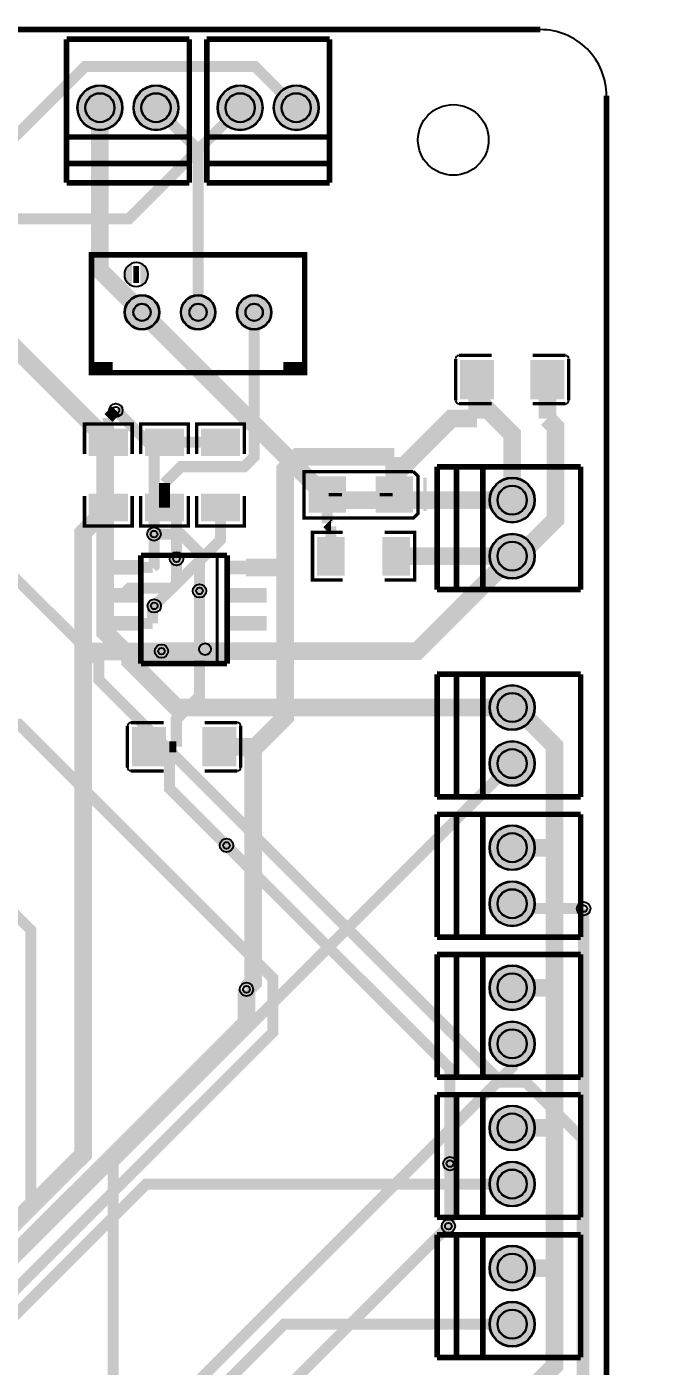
# Model space of a CAD drawing. Header units: millimetres. Extents: x -20 to 125, y 0 to 129.
# Drawn here: x 95.7 to 124.8, y 67.4 to 128.1 of the extents above; entities that cross this region are included whole.
import ezdxf

# ---------------------------------------------------------------- set-up
doc = ezdxf.new("R2010")
doc.units = ezdxf.units.MM
for name, color, linetype, true_color in [('BoardOutLine', 7, 'Continuous', 0xff00ff), ('BottomLayer', 7, 'Continuous', 0x0000ff), ('BottomSolderMaskLayer', 7, 'Continuous', 0xaa00ff), ('Document', 7, 'Continuous', 0xffffff), ('Hole', 7, 'Continuous', 0x222222), ('Multi-Layer', 7, 'Continuous', 0xc0c0c0), ('TopLayer', 7, 'Continuous', 0xff0000), ('TopPasteMaskLayer', 7, 'Continuous', 0x808080), ('TopSilkLayer', 7, 'Continuous', 0xffcc00), ('TopSolderMaskLayer', 7, 'Continuous', 0x800080)]:
    doc.layers.add(name, color=color, linetype=linetype, true_color=true_color)

msp = doc.modelspace()

# ---------------------------------------------------------------- hatches: boundary and pattern name
at = {"layer": 'BottomSolderMaskLayer'}
for points in [[(98.0347980695962, 124.46024892049775, 1), (100.08559817119641, 124.46024892049775, 1)], [(100.57480314960634, 124.46024892049775, 1), (102.62560325120654, 124.46024892049775, 1)], [(104.38481076962165, 124.46024892049775, 1), (106.43561087122185, 124.46024892049775, 1)], [(106.92481584963178, 124.46024892049775, 1), (108.97561595123199, 124.46024892049775, 1)], [(100.17780035560081, 115.1892303784607, 1), (101.75260350520712, 115.1892303784607, 1)], [(102.71780543561094, 115.1892303784607, 1), (104.29260858521725, 115.1892303784607, 1)], [(105.25781051562107, 115.1892303784607, 1), (106.83261366522738, 115.1892303784607, 1)], [(116.70383540767074, 106.68021336042659, 1), (118.75463550927094, 106.68021336042659, 1)], [(116.70383540767074, 104.14020828041646, 1), (118.75463550927094, 104.14020828041646, 1)], [(116.70383540767074, 97.28219456438899, 1), (118.75463550927094, 97.28219456438899, 1)], [(116.70383540767074, 94.74218948437886, 1), (118.75463550927094, 94.74218948437886, 1)], [(116.70383540767074, 90.93218186436366, 1), (118.75463550927094, 90.93218186436366, 1)], [(116.70383540767074, 88.39217678435352, 1), (118.75463550927094, 88.39217678435352, 1)], [(116.70383540767074, 84.58216916433821, 1), (118.75463550927094, 84.58216916433821, 1)], [(116.70383540767074, 82.04216408432808, 1), (118.75463550927094, 82.04216408432808, 1)], [(116.70383540767074, 78.23215646431288, 1), (118.75463550927094, 78.23215646431288, 1)], [(116.70383540767074, 75.69215138430263, 1), (118.75463550927094, 75.69215138430263, 1)], [(116.70383540767074, 71.88214376428743, 1), (118.75463550927094, 71.88214376428743, 1)], [(116.70383540767074, 69.3421386842773, 1), (118.75463550927094, 69.3421386842773, 1)]]:
    msp.add_hatch(color=256, dxfattribs=at).paths.add_polyline_path(points)
at = {"layer": 'Document'}
for points in [[(100.51699263398518, 117.40589281178563), (100.48594358632363, 117.39314323360907), (100.4557466019578, 117.37848931810561), (100.42651834458684, 117.36198767953726), (100.39837173530873, 117.3437020707006), (100.37141551635818, 117.32370313662227), (100.34575383098945, 117.30206814162796), (100.32148582112677, 117.27888067083711), (100.29870524433773, 117.25423030723869), (100.2775001116081, 117.22821228559417), (100.25795234731777, 117.2009271245056), (100.24013747273352, 117.17248023806928), (100.22412431423618, 117.14298152861761), (100.20997473741795, 117.11254496211882), (100.19774340806771, 117.08128812787879), (100.18747758097425, 117.04933178424471), (100.17921691736228, 117.01679939206292), (100.17299333166193, 116.98381663769942), (100.16883086821349, 116.95051094745861), (100.16674560836941, 116.91701099528314), (100.16674560836941, 116.88344620563123), (100.16883086821349, 116.84994625345576), (100.17299333166193, 116.81664056321495), (100.17921691736228, 116.78365780885144), (100.18747758097425, 116.75112541666965), (100.19774340806771, 116.71916907303557), (100.20997473741795, 116.68791223879555), (100.22412431423618, 116.65747567229675), (100.24013747273352, 116.62797696284508), (100.25795234731777, 116.59953007640877), (100.2775001116081, 116.5722449153202), (100.29870524433773, 116.54622689367568), (100.32148582112677, 116.52157653007725), (100.34575383098945, 116.49838905928641), (100.37141551635818, 116.4767540642921), (100.39837173530873, 116.45675513021388), (100.42651834458684, 116.4384695213771), (100.4557466019578, 116.42196788280876), (100.48594358632363, 116.4073139673053), (100.51699263398518, 116.39456438912873)], [(100.88509017018032, 116.39453898907789), (100.9161392178421, 116.40728856725434), (100.94633620220793, 116.42194248275791), (100.97556445957866, 116.43844412132626), (101.00371106885655, 116.4567297301628), (101.03066728780732, 116.47672866424114), (101.05632897317605, 116.49836365923545), (101.08059698303896, 116.52155113002641), (101.103377559828, 116.54620149362472), (101.12458269255762, 116.57221951526935), (101.14413045684796, 116.59950467635792), (101.16194533143221, 116.62795156279412), (101.17795848992955, 116.65745027224591), (101.19210806674778, 116.6878868387447), (101.20433939609802, 116.71914367298461), (101.21460522319126, 116.7511000166188), (101.22286588680345, 116.78363240880049), (101.22908947250357, 116.8166151631641), (101.23325193595224, 116.84992085340491), (101.23533719579632, 116.88342080558039), (101.23533719579632, 116.91698559523229), (101.23325193595224, 116.95048554740777), (101.22908947250357, 116.98379123764857), (101.22286588680345, 117.01677399201219), (101.21460522319126, 117.04930638419387), (101.20433939609802, 117.08126272782806), (101.19210806674778, 117.11251956206797), (101.17795848992955, 117.14295612856677), (101.16194533143221, 117.17245483801855), (101.14413045684796, 117.20090172445475), (101.12458269255762, 117.22818688554332), (101.103377559828, 117.25420490718795), (101.08059698303896, 117.27885527078627), (101.05632897317605, 117.30204274157722), (101.03066728780732, 117.32367773657154), (101.00371106885655, 117.34367667064976), (100.97556445957866, 117.36196227948642), (100.94633620220793, 117.37846391805476), (100.9161392178421, 117.39311783355834), (100.88509017018032, 117.40586741173479)], [(109.64622809245634, 107.4342138684276), (109.64622809245634, 106.43421386842772), (109.7962153924309, 106.43421386842772), (109.7962153924309, 107.4342138684276)], [(109.42120904241801, 107.00922021844042), (109.42120904241801, 106.85920751841502), (110.02120904241815, 106.85920751841502), (110.02120904241815, 107.00922021844042)], [(112.32123444246895, 107.00922021844042), (112.32123444246895, 106.85920751841502), (111.72123444246881, 106.85920751841502), (111.72123444246881, 107.00922021844042)]]:
    msp.add_hatch(color=256, dxfattribs=at).paths.add_polyline_path(points)
at = {"layer": 'Multi-Layer'}
for points in [[(98.06019812039631, 124.46024892049775, 1), (100.06019812039631, 124.46024892049775, 1)], [(100.60020320040644, 124.46024892049775, 1), (102.60020320040644, 124.46024892049775, 1)], [(104.41021082042175, 124.46024892049775, 1), (106.41021082042175, 124.46024892049775, 1)], [(106.95021590043189, 124.46024892049775, 1), (108.95021590043189, 124.46024892049775, 1)], [(100.20320040640091, 115.1892303784607, 1), (101.72720345440702, 115.1892303784607, 1)], [(102.74320548641104, 115.1892303784607, 1), (104.26720853441715, 115.1892303784607, 1)], [(105.28321056642118, 115.1892303784607, 1), (106.80721361442728, 115.1892303784607, 1)], [(116.72923545847084, 106.68021336042659, 1), (118.72923545847084, 106.68021336042659, 1)], [(116.72923545847084, 104.14020828041646, 1), (118.72923545847084, 104.14020828041646, 1)], [(116.72923545847084, 97.28219456438899, 1), (118.72923545847084, 97.28219456438899, 1)], [(116.72923545847084, 94.74218948437886, 1), (118.72923545847084, 94.74218948437886, 1)], [(116.72923545847084, 90.93218186436366, 1), (118.72923545847084, 90.93218186436366, 1)], [(116.72923545847084, 88.39217678435352, 1), (118.72923545847084, 88.39217678435352, 1)], [(116.72923545847084, 84.58216916433821, 1), (118.72923545847084, 84.58216916433821, 1)], [(116.72923545847084, 82.04216408432808, 1), (118.72923545847084, 82.04216408432808, 1)], [(116.72923545847084, 78.23215646431288, 1), (118.72923545847084, 78.23215646431288, 1)], [(116.72923545847084, 75.69215138430263, 1), (118.72923545847084, 75.69215138430263, 1)], [(116.72923545847084, 71.88214376428743, 1), (118.72923545847084, 71.88214376428743, 1)], [(116.72923545847084, 69.3421386842773, 1), (118.72923545847084, 69.3421386842773, 1)]]:
    msp.add_hatch(color=256, dxfattribs=at).paths.add_polyline_path(points)
at = {"layer": 'TopLayer'}
for points in [[(116.87922275844562, 113.00523241046471), (116.87922275844562, 111.27721615443215), (115.39423418846832, 111.27721615443215), (115.39423418846832, 113.00523241046471)], [(118.57924815849628, 113.00523241046471), (118.57924815849628, 111.27721615443215), (120.06423672847359, 111.27721615443215), (120.06423672847359, 113.00523241046471)], [(98.5907035814073, 108.69822199644386), (100.29169418338847, 108.69822199644386), (100.29169418338847, 109.90574041148068), (98.5907035814073, 109.90574041148068)], [(101.13070866141743, 108.69822199644386), (102.8316992633986, 108.69822199644386), (102.8316992633986, 109.90574041148068), (101.13070866141743, 109.90574041148068)], [(105.37170434340874, 108.69822199644386), (103.67071374142756, 108.69822199644386), (103.67071374142756, 109.90574041148068), (105.37170434340874, 109.90574041148068)], [(110.1713233426467, 106.13421386842776), (108.53632207264423, 106.13421386842776), (108.53632207264423, 107.73421386842767), (110.1713233426467, 107.73421386842767)], [(113.20612141224296, 106.13421386842776), (111.57112014224026, 106.13421386842776), (111.57112014224026, 107.73421386842767), (113.20612141224296, 107.73421386842767)], [(98.5907035814073, 106.94820929641855), (100.29169418338847, 106.94820929641855), (100.29169418338847, 105.74069088138174), (98.5907035814073, 105.74069088138174)], [(101.13070866141743, 106.94820929641855), (102.8316992633986, 106.94820929641855), (102.8316992633986, 105.74069088138174), (101.13070866141743, 105.74069088138174)], [(105.37170434340874, 106.94820929641855), (103.67071374142756, 106.94820929641855), (103.67071374142756, 105.74069088138174), (105.37170434340874, 105.74069088138174)], [(110.12321564643116, 103.28971297942587), (110.12321564643116, 104.99070358140705), (108.91569723139446, 104.99070358140705), (108.91569723139446, 103.28971297942587)], [(111.87322834645693, 103.28971297942587), (111.87322834645693, 104.99070358140705), (113.08074676149363, 104.99070358140705), (113.08074676149363, 103.28971297942587)], [(99.19608839217676, 103.30708661417316), (99.19608839217676, 103.95732791465582), (100.94615189230376, 103.95732791465582), (100.94615189230376, 103.30708661417316)], [(104.79425958851925, 103.33248666497332), (104.79425958851925, 103.93192786385566), (106.54432308864625, 103.93192786385566), (106.54432308864625, 103.33248666497332)], [(99.19608839217676, 102.03708407416809), (99.19608839217676, 102.68732537465075), (100.94615189230376, 102.68732537465075), (100.94615189230376, 102.03708407416809)], [(104.79425958851925, 102.03708407416809), (104.79425958851925, 102.68732537465075), (106.54432308864625, 102.68732537465075), (106.54432308864625, 102.03708407416809)], [(99.19608839217676, 100.76708153416303), (99.19608839217676, 101.41732283464569), (100.94615189230376, 101.41732283464569), (100.94615189230376, 100.76708153416303)], [(104.79425958851925, 100.76708153416303), (104.79425958851925, 101.41732283464569), (106.54432308864625, 101.41732283464569), (106.54432308864625, 100.76708153416303)], [(99.19608839217676, 99.49707899415796), (99.19608839217676, 100.14732029464051), (100.94615189230376, 100.14732029464051), (100.94615189230376, 99.49707899415796)], [(104.79425958851925, 99.49707899415796), (104.79425958851925, 100.14732029464051), (106.54432308864625, 100.14732029464051), (106.54432308864625, 99.49707899415796)], [(102.02019304038618, 94.64018288036561), (102.02019304038618, 96.36819913639818), (100.53520447040887, 96.36819913639818), (100.53520447040887, 94.64018288036561)], [(103.72021844043684, 94.64018288036561), (103.72021844043684, 96.36819913639818), (105.20520701041414, 96.36819913639818), (105.20520701041414, 94.64018288036561)]]:
    msp.add_hatch(color=256, dxfattribs=at).paths.add_polyline_path(points)
at = {"layer": 'TopPasteMaskLayer'}
for points in [[(116.87922275844562, 112.9052324104648), (116.87922275844562, 112.53497586995172), (116.77922275844548, 112.4349758699517), (116.47432054864112, 112.4349758699517), (116.37432054864098, 112.33497586995168), (116.37432054864098, 111.9474726949453), (116.47432054864112, 111.84747269494528), (116.77922275844548, 111.84747269494528), (116.87922275844562, 111.74747269494526), (116.87922275844562, 111.37721615443218), (116.77922275844548, 111.27721615443215), (115.49423418846823, 111.27721615443215), (115.39423418846832, 111.37721615443218), (115.39423418846832, 112.9052324104648), (115.49423418846823, 113.00523241046471), (116.77922275844548, 113.00523241046471)], [(118.57924815849628, 112.9052324104648), (118.57924815849628, 112.53497586995172), (118.67924815849642, 112.4349758699517), (118.98415036830079, 112.4349758699517), (119.08415036830093, 112.33497586995168), (119.08415036830093, 111.9474726949453), (118.98415036830079, 111.84747269494528), (118.67924815849642, 111.84747269494528), (118.57924815849628, 111.74747269494526), (118.57924815849628, 111.37721615443218), (118.67924815849642, 111.27721615443215), (119.96423672847368, 111.27721615443215), (120.06423672847359, 111.37721615443218), (120.06423672847359, 112.9052324104648), (119.96423672847368, 113.00523241046471), (118.67924815849642, 113.00523241046471)], [(98.6907035814072, 108.69822199644386), (99.05201930403882, 108.69822199644386), (99.15201930403873, 108.79822199644389), (99.15201930403873, 109.00878841757685), (99.25201930403864, 109.10878841757676), (99.63037846075713, 109.10878841757676), (99.73037846075704, 109.00878841757685), (99.73037846075704, 108.79822199644389), (99.83037846075695, 108.69822199644386), (100.19169418338856, 108.69822199644386), (100.29169418338847, 108.79822199644389), (100.29169418338847, 109.80574041148077), (100.19169418338856, 109.90574041148068), (98.6907035814072, 109.90574041148068), (98.5907035814073, 109.80574041148077), (98.5907035814073, 108.79822199644389)], [(101.23070866141734, 108.69822199644386), (101.59202438404895, 108.69822199644386), (101.69202438404886, 108.79822199644389), (101.69202438404886, 109.00878841757685), (101.79202438404877, 109.10878841757676), (102.17038354076726, 109.10878841757676), (102.27038354076717, 109.00878841757685), (102.27038354076717, 108.79822199644389), (102.37038354076708, 108.69822199644386), (102.7316992633987, 108.69822199644386), (102.8316992633986, 108.79822199644389), (102.8316992633986, 109.80574041148077), (102.7316992633987, 109.90574041148068), (101.23070866141734, 109.90574041148068), (101.13070866141743, 109.80574041148077), (101.13070866141743, 108.79822199644389)], [(105.27170434340883, 108.69822199644386), (104.91038862077721, 108.69822199644386), (104.8103886207773, 108.79822199644389), (104.8103886207773, 109.00878841757685), (104.7103886207774, 109.10878841757676), (104.3320294640589, 109.10878841757676), (104.232029464059, 109.00878841757685), (104.232029464059, 108.79822199644389), (104.13202946405909, 108.69822199644386), (103.77071374142747, 108.69822199644386), (103.67071374142756, 108.79822199644389), (103.67071374142756, 109.80574041148077), (103.77071374142747, 109.90574041148068), (105.27170434340883, 109.90574041148068), (105.37170434340874, 109.80574041148077), (105.37170434340874, 108.79822199644389)], [(110.1712471424944, 106.23418846837694), (110.1712471424944, 106.60472440944875), (110.07124714249426, 106.70472440944877), (109.71534163068327, 106.70472440944877), (109.61534163068313, 106.8047244094488), (109.61534163068313, 107.0636779273558), (109.71534163068327, 107.16367792735582), (110.07124714249426, 107.16367792735582), (110.1712471424944, 107.26370332740657), (110.1712471424944, 107.63421386842765), (110.07124714249426, 107.73421386842767), (108.63624587249183, 107.73421386842767), (108.53622047244107, 107.63421386842765), (108.53622047244107, 106.23418846837694), (108.63624587249183, 106.13418846837692), (110.07124714249426, 106.13418846837692)], [(111.57122174244364, 107.63421386842765), (111.57122174244364, 107.26370332740657), (111.67122174244355, 107.16370332740655), (112.02712725425454, 107.16370332740655), (112.12712725425445, 107.06370332740664), (112.12712725425445, 106.8047244094488), (112.02712725425454, 106.70472440944877), (111.67122174244355, 106.70472440944877), (111.57122174244364, 106.60472440944875), (111.57122174244364, 106.23421386842767), (111.67122174244355, 106.13421386842776), (113.10622301244621, 106.13421386842776), (113.20622301244612, 106.23421386842767), (113.20622301244612, 107.63421386842765), (113.10622301244621, 107.73421386842767), (111.67122174244355, 107.73421386842767)], [(98.6907035814072, 106.94820929641855), (99.05201930403882, 106.94820929641855), (99.15201930403873, 106.84820929641853), (99.15201930403873, 106.63764287528568), (99.25201930403864, 106.53764287528566), (99.63037846075713, 106.53764287528566), (99.73037846075704, 106.63764287528568), (99.73037846075704, 106.84820929641853), (99.83037846075695, 106.94820929641855), (100.19169418338856, 106.94820929641855), (100.29169418338847, 106.84820929641853), (100.29169418338847, 105.84069088138176), (100.19169418338856, 105.74069088138174), (98.6907035814072, 105.74069088138174), (98.5907035814073, 105.84069088138176), (98.5907035814073, 106.84820929641853)], [(101.23070866141734, 106.94820929641855), (101.59202438404895, 106.94820929641855), (101.69202438404886, 106.84820929641853), (101.69202438404886, 106.63764287528568), (101.79202438404877, 106.53764287528566), (102.17038354076726, 106.53764287528566), (102.27038354076717, 106.63764287528568), (102.27038354076717, 106.84820929641853), (102.37038354076708, 106.94820929641855), (102.7316992633987, 106.94820929641855), (102.8316992633986, 106.84820929641853), (102.8316992633986, 105.84069088138176), (102.7316992633987, 105.74069088138174), (101.23070866141734, 105.74069088138174), (101.13070866141743, 105.84069088138176), (101.13070866141743, 106.84820929641853)], [(105.27170434340883, 106.94820929641855), (104.91038862077721, 106.94820929641855), (104.8103886207773, 106.84820929641853), (104.8103886207773, 106.63764287528568), (104.7103886207774, 106.53764287528566), (104.3320294640589, 106.53764287528566), (104.232029464059, 106.63764287528568), (104.232029464059, 106.84820929641853), (104.13202946405909, 106.94820929641855), (103.77071374142747, 106.94820929641855), (103.67071374142756, 106.84820929641853), (103.67071374142756, 105.84069088138176), (103.77071374142747, 105.74069088138174), (105.27170434340883, 105.74069088138174), (105.37170434340874, 105.84069088138176), (105.37170434340874, 106.84820929641853)], [(110.12321564643116, 103.3897129794259), (110.12321564643116, 103.75102870205728), (110.02321564643125, 103.8510287020573), (109.81264922529863, 103.8510287020573), (109.71264922529849, 103.95102870205733), (109.71264922529849, 104.32938785877559), (109.81264922529863, 104.42938785877561), (110.02321564643125, 104.42938785877561), (110.12321564643116, 104.52938785877564), (110.12321564643116, 104.89070358140714), (110.02321564643125, 104.99070358140705), (109.0156972313946, 104.99070358140705), (108.91569723139446, 104.89070358140714), (108.91569723139446, 103.3897129794259), (109.0156972313946, 103.28971297942587), (110.02321564643125, 103.28971297942587)], [(111.87322834645693, 103.3897129794259), (111.87322834645693, 103.75102870205728), (111.97322834645684, 103.8510287020573), (112.18379476758946, 103.8510287020573), (112.2837947675896, 103.95102870205733), (112.2837947675896, 104.32938785877559), (112.18379476758946, 104.42938785877561), (111.97322834645684, 104.42938785877561), (111.87322834645693, 104.52938785877564), (111.87322834645693, 104.89070358140714), (111.97322834645684, 104.99070358140705), (112.98074676149349, 104.99070358140705), (113.08074676149363, 104.89070358140714), (113.08074676149363, 103.3897129794259), (112.98074676149349, 103.28971297942587), (111.97322834645684, 103.28971297942587)], [(99.19608839217676, 103.30708661417316), (99.19608839217676, 103.95732791465582), (100.94615189230376, 103.95732791465582), (100.94615189230376, 103.30708661417316)], [(104.79425958851925, 103.33248666497332), (104.79425958851925, 103.93192786385566), (106.54432308864625, 103.93192786385566), (106.54432308864625, 103.33248666497332)], [(99.19608839217676, 102.03708407416809), (99.19608839217676, 102.68732537465075), (100.94615189230376, 102.68732537465075), (100.94615189230376, 102.03708407416809)], [(104.79425958851925, 102.03708407416809), (104.79425958851925, 102.68732537465075), (106.54432308864625, 102.68732537465075), (106.54432308864625, 102.03708407416809)], [(99.19608839217676, 100.76708153416303), (99.19608839217676, 101.41732283464569), (100.94615189230376, 101.41732283464569), (100.94615189230376, 100.76708153416303)], [(104.79425958851925, 100.76708153416303), (104.79425958851925, 101.41732283464569), (106.54432308864625, 101.41732283464569), (106.54432308864625, 100.76708153416303)], [(99.19608839217676, 99.49707899415796), (99.19608839217676, 100.14732029464051), (100.94615189230376, 100.14732029464051), (100.94615189230376, 99.49707899415796)], [(104.79425958851925, 99.49707899415796), (104.79425958851925, 100.14732029464051), (106.54432308864625, 100.14732029464051), (106.54432308864625, 99.49707899415796)], [(102.02019304038618, 94.74018288036564), (102.02019304038618, 95.11043942087872), (101.92019304038604, 95.21043942087874), (101.61529083058167, 95.21043942087874), (101.51529083058153, 95.31043942087877), (101.51529083058153, 95.69794259588514), (101.61529083058167, 95.79794259588516), (101.92019304038604, 95.79794259588516), (102.02019304038618, 95.89794259588518), (102.02019304038618, 96.26819913639815), (101.92019304038604, 96.36819913639818), (100.63520447040878, 96.36819913639818), (100.53520447040887, 96.26819913639815), (100.53520447040887, 94.74018288036564), (100.63520447040878, 94.64018288036561), (101.92019304038604, 94.64018288036561)], [(103.72021844043684, 94.74018288036564), (103.72021844043684, 95.11043942087872), (103.82021844043697, 95.21043942087874), (104.12512065024134, 95.21043942087874), (104.22512065024148, 95.31043942087877), (104.22512065024148, 95.69794259588514), (104.12512065024134, 95.79794259588516), (103.82021844043697, 95.79794259588516), (103.72021844043684, 95.89794259588518), (103.72021844043684, 96.26819913639815), (103.82021844043697, 96.36819913639818), (105.10520701041423, 96.36819913639818), (105.20520701041414, 96.26819913639815), (105.20520701041414, 94.74018288036564), (105.10520701041423, 94.64018288036561), (103.82021844043697, 94.64018288036561)]]:
    msp.add_hatch(color=256, dxfattribs=at).paths.add_polyline_path(points)
at = {"layer": 'TopSilkLayer'}
msp.add_hatch(color=256, dxfattribs=at).paths.add_polyline_path([(113.70502921005823, 107.69540259080509), (113.70502921005823, 106.19298958597903), (113.85742951485895, 106.19298958597903), (113.85742951485895, 107.69540259080509)])
at = {"layer": 'TopSolderMaskLayer'}
for points in [[(98.0347980695962, 124.46024892049775, 1), (100.08559817119641, 124.46024892049775, 1)], [(100.57480314960634, 124.46024892049775, 1), (102.62560325120654, 124.46024892049775, 1)], [(104.38481076962165, 124.46024892049775, 1), (106.43561087122185, 124.46024892049775, 1)], [(106.92481584963178, 124.46024892049775, 1), (108.97561595123199, 124.46024892049775, 1)], [(100.17780035560081, 115.1892303784607, 1), (101.75260350520712, 115.1892303784607, 1)], [(102.71780543561094, 115.1892303784607, 1), (104.29260858521725, 115.1892303784607, 1)], [(105.25781051562107, 115.1892303784607, 1), (106.83261366522738, 115.1892303784607, 1)], [(116.90462498148986, 113.03063283462484), (116.90462498148986, 111.25181573027214), (115.36883717881005, 111.25181573027214), (115.36883717881005, 113.03063283462484)], [(118.55384593545205, 113.03063283462484), (118.55384593545205, 111.25181573027214), (120.08963373813185, 111.25181573027214), (120.08963373813185, 113.03063283462484)], [(98.55492338363729, 108.68019023226736), (100.32747438115848, 108.68019023226736), (100.32747438115848, 109.9237706585343), (98.55492338363729, 109.9237706585343)], [(101.09492846364742, 108.68019023226736), (102.86747946116861, 108.68019023226736), (102.86747946116861, 109.9237706585343), (101.09492846364742, 109.9237706585343)], [(105.40748454117875, 108.68019023226736), (103.63493354365755, 108.68019023226736), (103.63493354365755, 109.9237706585343), (105.40748454117875, 109.9237706585343)], [(110.19672339344675, 106.1088138176276), (108.51092202184395, 106.1088138176276), (108.51092202184395, 107.75961391922783), (110.19672339344675, 107.75961391922783)], [(113.23152146304301, 106.1088138176276), (111.54572009144022, 106.1088138176276), (111.54572009144022, 107.75961391922783), (113.23152146304301, 107.75961391922783)], [(116.70383540767074, 106.68021336042659, 1), (118.75463550927094, 106.68021336042659, 1)], [(98.55492338363729, 106.96624106059505), (100.32747438115848, 106.96624106059505), (100.32747438115848, 105.72266063432812), (98.55492338363729, 105.72266063432812)], [(101.09492846364742, 106.96624106059505), (102.86747946116861, 106.96624106059505), (102.86747946116861, 105.72266063432812), (101.09492846364742, 105.72266063432812)], [(105.40748454117875, 106.96624106059505), (103.63493354365755, 106.96624106059505), (103.63493354365755, 105.72266063432812), (105.40748454117875, 105.72266063432812)], [(110.14861676580722, 103.26431330790649), (110.14861676580722, 105.01610325292643), (108.89029824917043, 105.01610325292643), (108.89029824917043, 103.26431330790649)], [(111.84782722708064, 103.26431330790649), (111.84782722708064, 105.01610325292643), (113.10614574371766, 105.01610325292643), (113.10614574371766, 103.26431330790649)], [(116.70383540767074, 104.14020828041646, 1), (118.75463550927094, 104.14020828041646, 1)], [(99.12772653670322, 103.29764914972498), (99.12772653670322, 103.966765379104), (101.01451374777753, 103.966765379104), (101.01451374777753, 103.29764914972498)], [(104.72010435546281, 103.32378650243515), (104.72010435546281, 103.94062802639394), (106.61847832170247, 103.94062802639394), (106.61847832170247, 103.32378650243515)], [(99.12772653670322, 102.02764660971991), (99.12772653670322, 102.69676283909894), (101.01451374777753, 102.69676283909894), (101.01451374777753, 102.02764660971991)], [(104.72589773304549, 102.02764660971991), (104.72589773304549, 102.69676283909894), (106.61268494411979, 102.69676283909894), (106.61268494411979, 102.02764660971991)], [(99.12772653670322, 100.75764406971484), (99.12772653670322, 101.42676029909387), (101.01451374777753, 101.42676029909387), (101.01451374777753, 100.75764406971484)], [(104.72589773304549, 100.75764406971484), (104.72589773304549, 101.42676029909387), (106.61268494411979, 101.42676029909387), (106.61268494411979, 100.75764406971484)], [(99.12772653670322, 99.48764152970978), (99.12772653670322, 100.15675775908869), (101.01451374777753, 100.15675775908869), (101.01451374777753, 99.48764152970978)], [(104.72589773304549, 99.48764152970978), (104.72589773304549, 100.15675775908869), (106.61268494411979, 100.15675775908869), (106.61268494411979, 99.48764152970978)], [(116.70383540767074, 97.28219456438899, 1), (118.75463550927094, 97.28219456438899, 1)], [(102.04559526343041, 94.6147824562056), (102.04559526343041, 96.39359956055819), (100.50980746075061, 96.39359956055819), (100.50980746075061, 94.6147824562056)], [(103.6948162173926, 94.6147824562056), (103.6948162173926, 96.39359956055819), (105.2306040200724, 96.39359956055819), (105.2306040200724, 94.6147824562056)], [(116.70383540767074, 94.74218948437886, 1), (118.75463550927094, 94.74218948437886, 1)], [(116.70383540767074, 90.93218186436366, 1), (118.75463550927094, 90.93218186436366, 1)], [(116.70383540767074, 88.39217678435352, 1), (118.75463550927094, 88.39217678435352, 1)], [(116.70383540767074, 84.58216916433821, 1), (118.75463550927094, 84.58216916433821, 1)], [(116.70383540767074, 82.04216408432808, 1), (118.75463550927094, 82.04216408432808, 1)], [(116.70383540767074, 78.23215646431288, 1), (118.75463550927094, 78.23215646431288, 1)], [(116.70383540767074, 75.69215138430263, 1), (118.75463550927094, 75.69215138430263, 1)], [(116.70383540767074, 71.88214376428743, 1), (118.75463550927094, 71.88214376428743, 1)], [(116.70383540767074, 69.3421386842773, 1), (118.75463550927094, 69.3421386842773, 1)]]:
    msp.add_hatch(color=256, dxfattribs=at).paths.add_polyline_path(points)

# ---------------------------------------------------------------- linework, layer by layer
at = {"layer": 'BoardOutLine', "const_width": 0.25400050800101603}
for points in [[(3, 128), (119, 128)], [(122, 124.99999999999989), (122, 2.9999999999997726)]]:
    msp.add_lwpolyline(points, dxfattribs=at)
at = {"layer": 'BoardOutLine'}
msp.add_arc((119, 124.99999999999989), 3.0000000000000004, 359.99999999999926, 90, dxfattribs=at)
at = {"layer": 'BottomLayer'}
for points, const_width in [([(90.34493268986535, 119.42214884429757), (100.37211074422157, 119.42214884429757), (105.41021082042175, 124.46024892049775)], 0.5), ([(100.96520193040396, 115.1892303784607), (109.47421894843797, 106.68021336042659), (117.72923545847084, 106.68021336042659)], 0.8), ([(117.72923545847084, 97.28219456438899), (102.53263906527832, 97.28219456438899), (100.42722885445755, 99.38760477520952), (100.42722885445755, 99.57429514859018), (99.30226060452128, 100.69926339852668), (99.30226060452128, 109.49682499364985), (94.49885699771403, 114.3002286004571), (94.23418846837694, 114.3002286004571)], 0.8), ([(101.51130302260594, 105.14274828549651), (101.51130302260594, 109.02362204724409), (99.78486156972326, 110.750063500127)], 0.5), ([(101.51130302260594, 105.14274828549651), (102.72415544831097, 105.14274828549651), (103.5681991363981, 104.29870459740914), (103.5681991363981, 102.56591313182616)], 0.5), ([(94.23418846837694, 104.14020828041646), (99.01117602235195, 99.36322072644145), (99.01117602235195, 98.53136906273812), (117.22860045720108, 80.3139446278891), (118.33655067310133, 80.3139446278891), (120.89662179324364, 77.75387350774702), (120.89662179324364, 50.83921767843526), (118.29845059690115, 48.241046482092884), (83.98018796037604, 48.241046482092884), (77.0607061214123, 41.321564643129136), (58.463296926593785, 41.321564643129136)], 0.5), ([(117.72923545847084, 104.14020828041646), (113.42367284734564, 99.83464566929126), (101.8468376936753, 99.83464566929126)], 0.8), ([(101.52044704089394, 101.88595377190745), (102.52755905511799, 102.8930657861315), (102.52755905511799, 104.02286004572)], 0.5), ([(94.23418846837694, 96.52019304038595), (95.39547879095767, 96.52019304038595), (106.8892557785116, 85.02641605283213), (106.8892557785116, 82.56311912623812), (67.5681991363981, 43.24206248412486), (53.99669799339608, 43.24206248412486)], 0.5), ([(104.79298958597906, 91.03556007112013), (114.9123698247397, 80.9161798323596), (114.9123698247397, 76.61671323342637)], 0.5), ([(37.00863601727224, 52.63728727457453), (44.62992125984238, 60.25857251714501), (81.33045466090948, 60.25857251714501), (95.92887985775974, 74.85699771399538), (95.92887985775974, 87.20548641097275), (94.23418846837694, 88.90017780035555)], 0.5), ([(120.96672593345193, 88.17119634239259), (117.95021590043189, 88.17119634239259), (117.72923545847084, 88.39217678435352)], 0.5), ([(79.2639065278131, 56.899161798323576), (79.59817119634226, 56.899161798323576), (105.69519939039878, 82.99618999237987), (105.69519939039878, 84.513589027178)], 0.8), ([(117.72923545847084, 75.69215138430263), (101.1610363220725, 75.69215138430263), (88.65278130556248, 63.18389636779273), (88.65278130556248, 61.79502159004312), (94.50444500889012, 55.94335788671572)], 0.5), ([(114.84150368300743, 73.7823215646431), (105.70053340106688, 64.64135128270243)], 0.5)]:
    msp.add_lwpolyline(points, dxfattribs=dict(at, const_width=const_width))
at = {"layer": 'BottomSolderMaskLayer'}
for centre, radius in [((99.06019812039631, 124.46024892049775), 1.0254000508001015), ((99.06019812039631, 124.46024892049775), 0.6665230556267565), ((101.60020320040644, 124.46024892049775), 1.0254000508001015), ((101.60020320040644, 124.46024892049775), 0.6665230556267565), ((105.41021082042175, 124.46024892049775), 1.0254000508001015), ((105.41021082042175, 124.46024892049775), 0.6665230556267565), ((107.95021590043189, 124.46024892049775), 1.0254000508001015), ((107.95021590043189, 124.46024892049775), 0.6665230556267565), ((100.96520193040396, 115.1892303784607), 0.7874015748031498), ((103.5052070104141, 115.1892303784607), 0.7874015748031498), ((106.04521209042423, 115.1892303784607), 0.7874015748031498), ((100.96507493014997, 115.1892303784607), 0.3937007874015749), ((103.5050800101601, 115.1892303784607), 0.3937007874015749), ((106.04508509017023, 115.1892303784607), 0.3937007874015749), ((117.72923545847084, 106.68021336042659), 1.0254000508001015), ((117.72923545847084, 106.68021336042659), 0.6665230556267565), ((117.72923545847084, 104.14020828041646), 1.0254000508001015), ((117.72923545847084, 104.14020828041646), 0.6665230556267565), ((117.72923545847084, 97.28219456438899), 1.0254000508001015), ((117.72923545847084, 97.28219456438899), 0.6665230556267565), ((117.72923545847084, 94.74218948437886), 1.0254000508001015), ((117.72923545847084, 94.74218948437886), 0.6665230556267565), ((117.72923545847084, 90.93218186436366), 1.0254000508001015), ((117.72923545847084, 90.93218186436366), 0.6665230556267565), ((117.72923545847084, 88.39217678435352), 1.0254000508001015), ((117.72923545847084, 88.39217678435352), 0.6665230556267565), ((117.72923545847084, 84.58216916433821), 1.0254000508001015), ((117.72923545847084, 84.58216916433821), 0.6665230556267565), ((117.72923545847084, 82.04216408432808), 1.0254000508001015), ((117.72923545847084, 82.04216408432808), 0.6665230556267565), ((117.72923545847084, 78.23215646431288), 1.0254000508001015), ((117.72923545847084, 78.23215646431288), 0.6665230556267565), ((117.72923545847084, 75.69215138430263), 1.0254000508001015), ((117.72923545847084, 75.69215138430263), 0.6665230556267565), ((117.72923545847084, 71.88214376428743), 1.0254000508001015), ((117.72923545847084, 71.88214376428743), 0.6665230556267565), ((117.72923545847084, 69.3421386842773), 1.0254000508001015), ((117.72923545847084, 69.3421386842773), 0.6665230556267565)]:
    msp.add_circle(centre, radius, dxfattribs=at)
at = {"layer": 'Hole'}
for centre in [(99.78486156972326, 110.750063500127), (101.51130302260594, 105.14274828549651), (102.52755905511799, 104.02286004572), (103.5681991363981, 102.56591313182616), (101.52044704089394, 101.88595377190745), (101.8468376936753, 99.83464566929126), (104.79298958597906, 91.03556007112013), (120.96672593345193, 88.17119634239259), (105.69519939039878, 84.513589027178), (114.9123698247397, 76.61671323342637), (114.84150368300743, 73.7823215646431)]:
    msp.add_circle(centre, 0.15250190500381003, dxfattribs=at)
at = {"layer": 'Multi-Layer'}
for centre, radius in [((99.06019812039631, 124.46024892049775), 1), ((99.06019812039631, 124.46024892049775), 0.6500127000254001), ((101.60020320040644, 124.46024892049775), 1), ((101.60020320040644, 124.46024892049775), 0.6500127000254001), ((105.41021082042175, 124.46024892049775), 1), ((105.41021082042175, 124.46024892049775), 0.6500127000254001), ((107.95021590043189, 124.46024892049775), 1), ((107.95021590043189, 124.46024892049775), 0.6500127000254001), ((115.06223012446026, 123), 1.6), ((100.96520193040396, 115.1892303784607), 0.7620015240030481), ((103.5052070104141, 115.1892303784607), 0.7620015240030481), ((106.04521209042423, 115.1892303784607), 0.7620015240030481), ((100.96507493014997, 115.1892303784607), 0.38100076200152405), ((103.5050800101601, 115.1892303784607), 0.38100076200152405), ((106.04508509017023, 115.1892303784607), 0.38100076200152405), ((99.78486156972326, 110.750063500127), 0.30500381000762006), ((117.72923545847084, 106.68021336042659), 1), ((117.72923545847084, 106.68021336042659), 0.6500127000254001), ((101.51130302260594, 105.14274828549651), 0.30500381000762006), ((117.72923545847084, 104.14020828041646), 1), ((117.72923545847084, 104.14020828041646), 0.6500127000254001), ((102.52755905511799, 104.02286004572), 0.30500381000762006), ((103.5681991363981, 102.56591313182616), 0.30500381000762006), ((101.52044704089394, 101.88595377190745), 0.30500381000762006), ((101.8468376936753, 99.83464566929126), 0.30500381000762006), ((117.72923545847084, 97.28219456438899), 1), ((117.72923545847084, 97.28219456438899), 0.6500127000254001), ((117.72923545847084, 94.74218948437886), 1), ((117.72923545847084, 94.74218948437886), 0.6500127000254001), ((117.72923545847084, 90.93218186436366), 1), ((104.79298958597906, 91.03556007112013), 0.30500381000762006), ((117.72923545847084, 90.93218186436366), 0.6500127000254001), ((117.72923545847084, 88.39217678435352), 1), ((117.72923545847084, 88.39217678435352), 0.6500127000254001), ((120.96672593345193, 88.17119634239259), 0.30500381000762006), ((117.72923545847084, 84.58216916433821), 1), ((117.72923545847084, 84.58216916433821), 0.6500127000254001), ((105.69519939039878, 84.513589027178), 0.30500381000762006), ((117.72923545847084, 82.04216408432808), 1), ((117.72923545847084, 82.04216408432808), 0.6500127000254001), ((117.72923545847084, 78.23215646431288), 1), ((117.72923545847084, 78.23215646431288), 0.6500127000254001), ((114.9123698247397, 76.61671323342637), 0.30500381000762006), ((117.72923545847084, 75.69215138430263), 1), ((117.72923545847084, 75.69215138430263), 0.6500127000254001), ((114.84150368300743, 73.7823215646431), 0.30500381000762006), ((117.72923545847084, 71.88214376428743), 1), ((117.72923545847084, 71.88214376428743), 0.6500127000254001), ((117.72923545847084, 69.3421386842773), 1), ((117.72923545847084, 69.3421386842773), 0.6500127000254001)]:
    msp.add_circle(centre, radius, dxfattribs=at)
at = {"layer": 'TopLayer'}
for points, const_width in [([(58.172720345440666, 47.498094996189934), (58.17449834899685, 47.49987299974589), (58.17449834899685, 54.76276352552702), (82.59613919227832, 79.18440436880871), (82.59613919227832, 110.5323850647701), (98.39471678943369, 126.33096266192535), (106.0795021590045, 126.33096266192535), (107.95021590043189, 124.46024892049775)], 0.5), ([(100.96520193040396, 115.1892303784607), (99.06019812039631, 117.09423418846825), (99.06019812039631, 124.46024892049775)], 0.8), ([(103.5052070104141, 115.1892303784607), (103.5052070104141, 122.55524511049009), (101.60020320040644, 124.46024892049775)], 0.5), ([(106.04521209042423, 115.1892303784607), (106.04521209042423, 108.64617729235454), (105.59537719075456, 108.19634239268476), (102.72872745745508, 108.19634239268476), (101.98120396240802, 107.4488188976378)], 0.5), ([(116.13665227330443, 112.14122428244843), (116.13665227330443, 111.258826517653)], 0.8), ([(119.32181864363747, 112.14122428244843), (119.32181864363747, 110.37642875285746)], 0.8), ([(116.13665227330443, 111.258826517653), (116.13665227330443, 110.37642875285746)], 0.8), ([(116.13665227330443, 111.258826517653), (117.72923545847084, 109.66624333248649), (117.72923545847084, 106.68021336042659)], 0.8), ([(99.44119888239788, 110.40640081280151), (99.78486156972326, 110.750063500127)], 0.5), ([(99.44119888239788, 109.30200660401317), (99.44119888239788, 110.40640081280151)], 0.5), ([(112.38862077724161, 107.78460756921504), (114.98044196088404, 110.37642875285746), (116.13665227330443, 110.37642875285746)], 0.8), ([(119.32181864363747, 110.37642875285746), (119.68427736855483, 110.01397002793999), (119.68427736855483, 105.79451358902702), (118.02997205994416, 104.14020828041646), (117.72923545847084, 104.14020828041646)], 0.8), ([(104.52120904241815, 109.30200660401317), (101.98120396240802, 109.30200660401317)], 0.5), ([(107.44500889001802, 103.63220726441443), (107.44500889001802, 108.06654813309615), (108.01346202692412, 108.63500127000248), (112.38862077724161, 108.63500127000248)], 0.8), ([(112.38862077724161, 107.78460756921504), (112.38862077724161, 108.63500127000248)], 0.8), ([(112.38862077724161, 106.9342138684276), (112.38862077724161, 107.78460756921504)], 0.8), ([(101.98120396240802, 106.83413766827528), (101.98120396240802, 107.4488188976378)], 0.5), ([(101.98120396240802, 106.83413766827528), (101.98120396240802, 106.34442468884924)], 0.5), ([(109.35382270764535, 106.9342138684276), (109.35382270764535, 105.6334772669544)], 0.5), ([(99.44119888239788, 106.34442468884924), (98.295402590805, 105.1986283972567), (98.295402590805, 99.82219964439923)], 0.8), ([(102.52755905511799, 104.02286004572), (102.52755905511799, 105.79806959613916), (101.98120396240802, 106.34442468884924)], 0.5), ([(104.52120904241815, 106.34442468884924), (104.52120904241815, 105.24003048006091)], 0.5), ([(109.35382270764535, 105.6334772669544), (109.4960629921261, 105.49123698247388), (109.51943103886197, 105.49123698247388)], 0.5), ([(109.51943103886197, 104.14020828041646), (109.51943103886197, 105.49123698247388)], 0.5), ([(100.07112014224026, 102.36220472440937), (100.40157480314951, 102.69265938531862), (102.33832867665728, 102.69265938531862), (104.52120904241815, 104.87553975107937), (104.52120904241815, 105.24003048006091)], 0.5), ([(101.44678689357374, 103.63220726441443), (101.51130302260594, 103.69672339344663), (101.51130302260594, 105.14274828549651)], 0.5), ([(112.4770129540259, 104.14020828041646), (117.72923545847084, 104.14020828041646)], 0.8), ([(100.07112014224026, 103.63220726441443), (101.44678689357374, 103.63220726441443)], 0.5), ([(105.66929133858275, 103.63220726441443), (107.44500889001802, 103.63220726441443)], 0.8), ([(106.1059182118363, 95.5041910083819), (107.44500889001802, 96.84328168656327), (107.44500889001802, 103.63220726441443)], 0.8), ([(102.52095504191016, 95.5041910083819), (102.52095504191016, 96.74752349504695), (103.5681991363981, 97.79476758953513), (103.5681991363981, 102.56591313182616)], 0.5), ([(101.44678689357374, 101.0922021844043), (101.44678689357374, 101.81229362458714), (101.52044704089394, 101.88595377190745)], 0.5), ([(100.07112014224026, 101.0922021844043), (101.44678689357374, 101.0922021844043)], 0.5), ([(98.295402590805, 99.82219964439923), (98.295402590805, 77.03022606045204), (83.59334518669039, 62.3281686563372), (78.72999745999505, 62.3281686563372), (70.249936499873, 53.848107696215266), (61.53035306070615, 53.848107696215266)], 0.8), ([(100.07112014224026, 99.82219964439923), (98.295402590805, 99.82219964439923)], 0.8), ([(100.07112014224026, 99.82219964439923), (101.8468376936753, 99.82219964439923)], 0.8), ([(101.8468376936753, 99.83464566929126), (101.8468376936753, 99.82219964439923)], 0.8), ([(117.72923545847084, 97.28219456438899), (117.90830581661157, 97.28219456438899), (119.6383032766064, 95.55219710439405), (119.6383032766064, 90.93218186436366)], 0.8), ([(104.46278892557802, 95.5041910083819), (105.69519939039878, 95.5041910083819)], 0.8), ([(105.69519939039878, 95.5041910083819), (106.1059182118363, 95.5041910083819)], 0.8), ([(105.69519939039878, 84.513589027178), (105.99872999746003, 84.81711963423925), (105.99872999746003, 95.20066040132076), (105.69519939039878, 95.5041910083819)], 0.8), ([(101.27762255524499, 95.5041910083819), (102.21031242062486, 95.5041910083819)], 0.5), ([(102.21031242062486, 95.5041910083819), (102.52095504191016, 95.5041910083819)], 0.5), ([(102.21031242062486, 95.5041910083819), (102.21031242062486, 93.61823723647444), (104.79298958597906, 91.03556007112013)], 0.5), ([(117.72923545847084, 94.74218948437886), (99.66598933197884, 76.67894335788662), (99.66598933197884, 64.08178816357622), (92.09931419862846, 56.51511303022596), (91.23698247396487, 56.51511303022596)], 0.5), ([(119.6383032766064, 90.93218186436366), (117.72923545847084, 90.93218186436366)], 0.8), ([(119.6383032766064, 90.93218186436366), (119.6383032766064, 84.58216916433821)], 0.8), ([(120.96672593345193, 88.17119634239259), (120.96672593345193, 57.212852425704796), (118.47980695961382, 54.72593345186681), (116.91516383032763, 54.72593345186681)], 0.5), ([(119.6383032766064, 84.58216916433821), (117.72923545847084, 84.58216916433821)], 0.8), ([(119.6383032766064, 84.58216916433821), (119.6383032766064, 78.23215646431288)], 0.8), ([(117.72923545847084, 82.04216408432808), (117.72923545847084, 80.98298196596386), (93.54203708407408, 56.7957835915671), (93.54203708407408, 55.39446278892558), (92.12268224536456, 53.97510795021583), (91.23698247396487, 53.97510795021583)], 0.5), ([(119.6383032766064, 78.23215646431288), (117.72923545847084, 78.23215646431288)], 0.8), ([(119.6383032766064, 78.23215646431288), (119.6383032766064, 71.88214376428743)], 0.8), ([(114.9123698247397, 76.61671323342637), (114.9123698247397, 73.85318770637537), (114.84150368300743, 73.7823215646431)], 0.5), ([(119.6383032766064, 71.88214376428743), (117.72923545847084, 71.88214376428743)], 0.8), ([(119.6383032766064, 71.88214376428743), (119.6383032766064, 67.44119888239766), (117.72923545847084, 65.53213106426199)], 0.8), ([(117.72923545847084, 69.3421386842773), (107.39903479806958, 69.3421386842773), (96.28041656083315, 58.22352044704087), (96.28041656083315, 55.85953771907532), (91.8559817119633, 51.4351028702057), (91.23698247396487, 51.4351028702057)], 0.5)]:
    msp.add_lwpolyline(points, dxfattribs=dict(at, const_width=const_width))
at = {"layer": 'TopSilkLayer'}
for points, const_width in [([(97.55019050038095, 121.06024892049777), (97.55019050038095, 127.5602743205485)], 0.25400050800101603), ([(103.11018542037095, 127.5602743205485), (97.55019050038095, 127.5602743205485)], 0.25400050800101603), ([(103.1102108204218, 121.06024892049777), (103.1102108204218, 127.5602743205485)], 0.25400050800101603), ([(103.9002032004064, 121.06024892049777), (103.9002032004064, 127.5602743205485)], 0.25400050800101603), ([(109.4601981203964, 127.5602743205485), (103.9002032004064, 127.5602743205485)], 0.25400050800101603), ([(109.46022352044724, 121.06024892049777), (109.46022352044724, 127.5602743205485)], 0.25400050800101603), ([(103.11018542037095, 123.13312166624337), (97.55019050038095, 123.13312166624337)], 0.25400050800101603), ([(109.4601981203964, 123.13312166624337), (103.9002032004064, 123.13312166624337)], 0.25400050800101603), ([(103.11018542037095, 121.9356870713741), (97.55019050038095, 121.9356870713741)], 0.25400050800101603), ([(109.4601981203964, 121.9356870713741), (103.9002032004064, 121.9356870713741)], 0.25400050800101603), ([(103.11018542037095, 121.06027432054861), (97.55019050038095, 121.06027432054861)], 0.25400050800101603), ([(109.4601981203964, 121.06027432054861), (103.9002032004064, 121.06027432054861)], 0.25400050800101603), ([(100.70104140208286, 116.51922783845566), (100.70104140208286, 116.90022860045724), (100.70104140208286, 117.2812293624587), (100.70104140208286, 116.90022860045724)], 0.25400050800101603), ([(115.16563373126769, 113.08143256286496), (115.16563373126769, 111.2010160020319)], 0.15240030480060962), ([(116.80302260604526, 113.23383286766568), (115.31803403606796, 113.23383286766568)], 0.15240030480060962), ([(118.65544831089665, 113.23383286766568), (120.14043688087395, 113.23383286766568)], 0.15240030480060962), ([(120.29283718567422, 113.08143256286496), (120.29283718567422, 111.2010160020319)], 0.15240030480060962), ([(115.31803403606796, 111.04861569723141), (116.80302260604526, 111.04861569723141)], 0.15240030480060962), ([(120.14043688087395, 111.04861569723141), (118.65544831089665, 111.04861569723141)], 0.15240030480060962), ([(98.36210312420621, 108.77442214884422), (98.36210312420621, 110.13434086868165), (100.52029464058933, 110.13434086868165), (100.52029464058933, 108.77442214884422)], 0.15240030480060962), ([(100.90210820421635, 108.77442214884422), (100.90210820421635, 110.13434086868165), (103.06029972059946, 110.13434086868165), (103.06029972059946, 108.77442214884422)], 0.15240030480060962), ([(105.60030480060982, 108.77442214884422), (105.60030480060982, 110.13434086868165), (103.44211328422648, 110.13434086868165), (103.44211328422648, 108.77442214884422)], 0.15240030480060962), ([(113.46121412242815, 106.1442214884429), (113.46121412242815, 106.06421132842252), (113.2612141224281, 105.86421132842258), (108.30121920243846, 105.86421132842258), (108.30121920243846, 107.97421894843785), (113.25123190246381, 107.97421894843785)], 0.15001270002540007), ([(113.46121412242815, 106.1442214884429), (113.46121412242815, 107.7642367284734), (113.25123190246381, 107.97421894843785)], 0.15001270002540007), ([(114.32923545847098, 108.19022098044184), (120.82926085852182, 108.19022098044184)], 0.25400050800101603), ([(114.32926085852182, 102.63022606045206), (114.32926085852182, 108.19022098044184)], 0.25400050800101603), ([(115.20467360934731, 102.63022606045206), (115.20467360934731, 108.19022098044184)], 0.25400050800101603), ([(116.40210820421635, 102.63022606045206), (116.40210820421635, 108.19022098044184)], 0.25400050800101603), ([(120.82926085852182, 102.63022606045206), (120.82926085852182, 108.19022098044184)], 0.25400050800101603), ([(98.36210312420621, 106.8720091440182), (98.36210312420621, 105.51209042418077), (100.52029464058933, 105.51209042418077), (100.52029464058933, 106.8720091440182)], 0.15240030480060962), ([(100.90210820421635, 106.8720091440182), (100.90210820421635, 105.51209042418077), (103.06029972059946, 105.51209042418077), (103.06029972059946, 106.8720091440182)], 0.15240030480060962), ([(105.60030480060982, 106.8720091440182), (105.60030480060982, 105.51209042418077), (103.44211328422648, 105.51209042418077), (103.44211328422648, 106.8720091440182)], 0.15240030480060962), ([(110.04701549403103, 103.06111252222502), (108.6870967741936, 103.06111252222502), (108.6870967741936, 105.21930403860802), (110.04701549403103, 105.21930403860802)], 0.15240030480060962), ([(111.94942849885706, 103.06111252222502), (113.30934721869448, 103.06111252222502), (113.30934721869448, 105.21930403860802), (111.94942849885706, 105.21930403860802)], 0.15240030480060962), ([(100.91948183896352, 99.27609855219703), (100.91948183896352, 104.17830835661664)], 0.25400050800101603), ([(100.91948183896352, 104.17830835661664), (104.8209296418595, 104.17830835661664)], 0.25400050800101603), ([(104.37134874269759, 99.27609855219703), (104.37134874269759, 104.17830835661664)], 0.12700025400050802), ([(104.8209296418595, 104.17830835661664), (104.8209296418595, 99.27609855219703)], 0.25400050800101603), ([(114.32923545847098, 102.63020066040121), (120.82926085852182, 102.63020066040121)], 0.25400050800101603), ([(104.8209296418595, 99.27609855219703), (100.91948183896352, 99.27609855219703)], 0.25400050800101603), ([(114.32923545847098, 98.79220218440423), (120.82926085852182, 98.79220218440423)], 0.25400050800101603), ([(114.32926085852182, 93.23220726441446), (114.32926085852182, 98.79220218440423)], 0.25400050800101603), ([(115.20467360934731, 93.23220726441446), (115.20467360934731, 98.79220218440423)], 0.25400050800101603), ([(116.40210820421635, 93.23220726441446), (116.40210820421635, 98.79220218440423)], 0.25400050800101603), ([(120.82926085852182, 93.23220726441446), (120.82926085852182, 98.79220218440423)], 0.25400050800101603), ([(100.30660401320824, 94.56398272796537), (100.30660401320824, 96.44439928879842)], 0.15240030480060962), ([(100.45900431800851, 96.59679959359914), (101.94399288798581, 96.59679959359914)], 0.15240030480060962), ([(105.2814071628145, 96.59679959359914), (103.7964185928372, 96.59679959359914)], 0.15240030480060962), ([(105.43380746761477, 94.56398272796537), (105.43380746761477, 96.44439928879842)], 0.15240030480060962), ([(101.94399288798581, 94.41158242316476), (100.45900431800851, 94.41158242316476)], 0.15240030480060962), ([(103.7964185928372, 94.41158242316476), (105.2814071628145, 94.41158242316476)], 0.15240030480060962), ([(114.32923545847098, 93.23218186436361), (120.82926085852182, 93.23218186436361)], 0.25400050800101603), ([(114.32923545847098, 92.4421894843789), (120.82926085852182, 92.4421894843789)], 0.25400050800101603), ([(114.32926085852182, 86.88219456438912), (114.32926085852182, 92.4421894843789)], 0.25400050800101603), ([(115.20467360934731, 86.88219456438912), (115.20467360934731, 92.4421894843789)], 0.25400050800101603), ([(116.40210820421635, 86.88219456438912), (116.40210820421635, 92.4421894843789)], 0.25400050800101603), ([(120.82926085852182, 86.88219456438912), (120.82926085852182, 92.4421894843789)], 0.25400050800101603), ([(114.32923545847098, 86.88216916433828), (120.82926085852182, 86.88216916433828)], 0.25400050800101603), ([(114.32923545847098, 86.09217678435346), (120.82926085852182, 86.09217678435346)], 0.25400050800101603), ([(114.32926085852182, 80.53218186436368), (114.32926085852182, 86.09217678435346)], 0.25400050800101603), ([(115.20467360934731, 80.53218186436368), (115.20467360934731, 86.09217678435346)], 0.25400050800101603), ([(116.40210820421635, 80.53218186436368), (116.40210820421635, 86.09217678435346)], 0.25400050800101603), ([(120.82926085852182, 80.53218186436368), (120.82926085852182, 86.09217678435346)], 0.25400050800101603), ([(114.32923545847098, 80.53215646431283), (120.82926085852182, 80.53215646431283)], 0.25400050800101603), ([(114.32923545847098, 79.74216408432812), (120.82926085852182, 79.74216408432812)], 0.25400050800101603), ([(114.32926085852182, 74.18216916433835), (114.32926085852182, 79.74216408432812)], 0.25400050800101603), ([(115.20467360934731, 74.18216916433835), (115.20467360934731, 79.74216408432812)], 0.25400050800101603), ([(116.40210820421635, 74.18216916433835), (116.40210820421635, 79.74216408432812)], 0.25400050800101603), ([(120.82926085852182, 74.18216916433835), (120.82926085852182, 79.74216408432812)], 0.25400050800101603), ([(114.32923545847098, 74.1821437642875), (120.82926085852182, 74.1821437642875)], 0.25400050800101603), ([(114.32923545847098, 73.39215138430268), (120.82926085852182, 73.39215138430268)], 0.25400050800101603), ([(114.32926085852182, 67.8321564643129), (114.32926085852182, 73.39215138430268)], 0.25400050800101603), ([(115.20467360934731, 67.8321564643129), (115.20467360934731, 73.39215138430268)], 0.25400050800101603), ([(116.40210820421635, 67.8321564643129), (116.40210820421635, 73.39215138430268)], 0.25400050800101603), ([(120.82926085852182, 67.8321564643129), (120.82926085852182, 73.39215138430268)], 0.25400050800101603), ([(114.32923545847098, 67.83213106426206), (120.82926085852182, 67.83213106426206)], 0.25400050800101603)]:
    msp.add_lwpolyline(points, dxfattribs=dict(at, const_width=const_width))
at = {"layer": 'TopSilkLayer', "const_width": 0.25400050800101603}
for points in [[(98.67919735839473, 112.45521971043945), (98.67919735839473, 117.78923037846073), (108.33121666243346, 117.78923037846073), (108.33121666243346, 112.45521971043945), (98.67919735839473, 112.45521971043945)], [(98.7551435102871, 112.6091440182879), (98.7551435102871, 112.80904241808469), (99.51714503429002, 112.80904241808469), (99.51714503429002, 112.6091440182879), (98.7551435102871, 112.6091440182879)], [(107.49301498602995, 112.6091440182879), (107.49301498602995, 112.80904241808469), (108.2550165100331, 112.80904241808469), (108.2550165100331, 112.6091440182879), (107.49301498602995, 112.6091440182879)]]:
    msp.add_lwpolyline(points, close=True, dxfattribs=at)
at = {"layer": 'TopSilkLayer'}
msp.add_circle((103.82016764033528, 99.92633985267958), 0.269240538481077, dxfattribs=at)
for centre, radius, start, end in [((100.70612141224274, 116.89992229501104), 0.54000508001016, 90.53900869840419, 89.46099130159558), ((115.31803403606796, 113.08143256286507), 0.15240030480060962, 90, 180.00000000003476), ((120.14043688087395, 113.08143256286507), 0.15240030480060962, 359.99999999996527, 90), ((115.31803403606796, 111.20101600203202), 0.15240030480060962, 180, 270), ((120.14043688087395, 111.20101600203202), 0.15240030480060962, 270, 0), ((100.45900431800851, 96.44439928879854), 0.15240030480060962, 90, 180), ((105.2814071628145, 96.44439928879854), 0.15240030480060962, 0, 90), ((100.45900431800851, 94.56398272796548), 0.15240030480060962, 180.00000000000867, 270), ((105.2814071628145, 94.56398272796548), 0.15240030480060962, 270, 359.99999999999136)]:
    msp.add_arc(centre, radius, start, end, dxfattribs=at)
at = {"layer": 'TopSolderMaskLayer'}
for centre, radius in [((99.06019812039631, 124.46024892049775), 1.0254000508001015), ((99.06019812039631, 124.46024892049775), 0.6665230556267565), ((101.60020320040644, 124.46024892049775), 1.0254000508001015), ((101.60020320040644, 124.46024892049775), 0.6665230556267565), ((105.41021082042175, 124.46024892049775), 1.0254000508001015), ((105.41021082042175, 124.46024892049775), 0.6665230556267565), ((107.95021590043189, 124.46024892049775), 1.0254000508001015), ((107.95021590043189, 124.46024892049775), 0.6665230556267565), ((100.96520193040396, 115.1892303784607), 0.7874015748031498), ((103.5052070104141, 115.1892303784607), 0.7874015748031498), ((106.04521209042423, 115.1892303784607), 0.7874015748031498), ((100.96507493014997, 115.1892303784607), 0.3937007874015749), ((103.5050800101601, 115.1892303784607), 0.3937007874015749), ((106.04508509017023, 115.1892303784607), 0.3937007874015749), ((117.72923545847084, 106.68021336042659), 1.0254000508001015), ((117.72923545847084, 106.68021336042659), 0.6665230556267565), ((117.72923545847084, 104.14020828041646), 1.0254000508001015), ((117.72923545847084, 104.14020828041646), 0.6665230556267565), ((117.72923545847084, 97.28219456438899), 1.0254000508001015), ((117.72923545847084, 97.28219456438899), 0.6665230556267565), ((117.72923545847084, 94.74218948437886), 1.0254000508001015), ((117.72923545847084, 94.74218948437886), 0.6665230556267565), ((117.72923545847084, 90.93218186436366), 1.0254000508001015), ((117.72923545847084, 90.93218186436366), 0.6665230556267565), ((117.72923545847084, 88.39217678435352), 1.0254000508001015), ((117.72923545847084, 88.39217678435352), 0.6665230556267565), ((117.72923545847084, 84.58216916433821), 1.0254000508001015), ((117.72923545847084, 84.58216916433821), 0.6665230556267565), ((117.72923545847084, 82.04216408432808), 1.0254000508001015), ((117.72923545847084, 82.04216408432808), 0.6665230556267565), ((117.72923545847084, 78.23215646431288), 1.0254000508001015), ((117.72923545847084, 78.23215646431288), 0.6665230556267565), ((117.72923545847084, 75.69215138430263), 1.0254000508001015), ((117.72923545847084, 75.69215138430263), 0.6665230556267565), ((117.72923545847084, 71.88214376428743), 1.0254000508001015), ((117.72923545847084, 71.88214376428743), 0.6665230556267565), ((117.72923545847084, 69.3421386842773), 1.0254000508001015), ((117.72923545847084, 69.3421386842773), 0.6665230556267565)]:
    msp.add_circle(centre, radius, dxfattribs=at)

doc.saveas('drawing.dxf')
